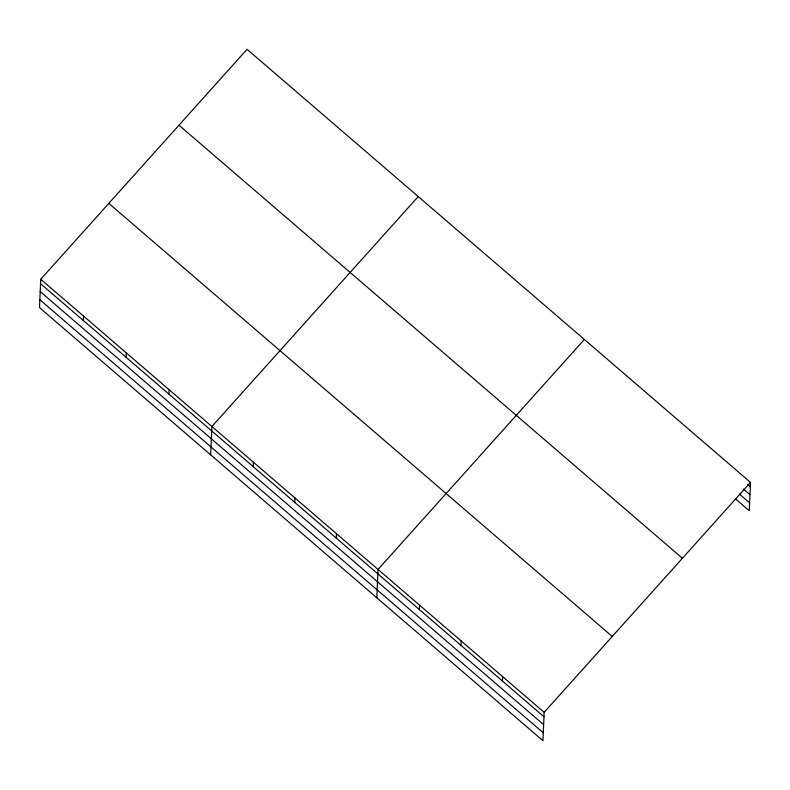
<?xml version="1.0" encoding="UTF-8"?>
<svg xmlns="http://www.w3.org/2000/svg" width="790" height="790" viewBox="0 0 790 790"><rect width="100%" height="100%" fill="white"/><g stroke="black" fill="none" stroke-linecap="round" stroke-linejoin="round"><path stroke-width="1.19" d="M40.734 279.265L39.5 307.606L542.937 740.694L544.172 712.353L750.5 482.394L247.063 49.306L40.734 279.265L544.172 712.353M83.335 320.503L83.533 316.079M126.133 357.317L126.321 352.893M168.922 394.131L169.109 389.707M210.673 454.852L211.908 426.521L418.226 196.562M253.244 466.673L253.442 462.249M294.779 502.401L294.976 497.976M336.313 538.128L336.51 533.704M376.8 597.773L378.045 569.432L584.363 339.473M419.381 609.594L419.579 605.16M460.916 645.321L461.113 640.897M502.45 681.049L502.647 676.625M750.5 482.394L749.266 510.735L735.421 498.826M747.538 484.438L750.303 486.818M743.499 489.148L749.967 494.708M739.45 494.106L749.611 502.845M178.975 125.195L682.412 558.283M108.823 203.386L612.26 636.464M40.547 283.699L543.984 716.777M40.201 291.589L543.639 724.667M39.846 299.716L543.283 732.804"/></g></svg>
